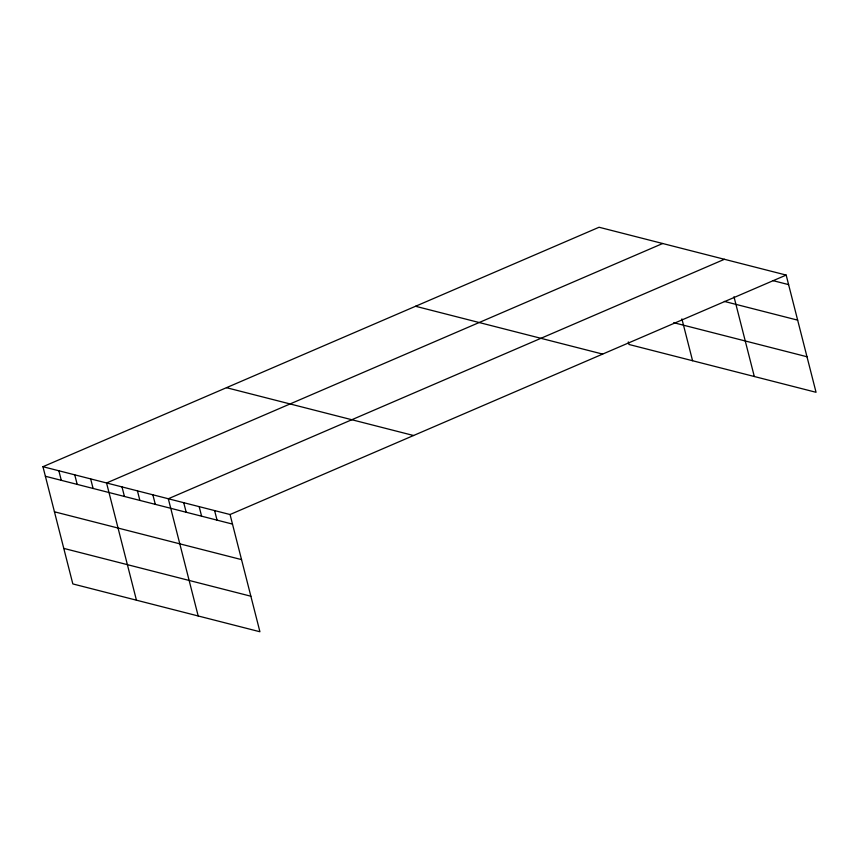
<?xml version="1.0" encoding="UTF-8"?>
<svg xmlns="http://www.w3.org/2000/svg" width="859" height="859" viewBox="0 0 859 859"><rect width="100%" height="100%" fill="white"/><g stroke="black" fill="none" stroke-linecap="round" stroke-linejoin="round"><path stroke-width="1.29" d="M42.95 466.705L230.051 514.53L259.923 631.752L72.832 583.927L42.95 466.705L599.077 227.248L786.168 275.073L816.05 392.295L628.949 344.47L628.305 341.925M662.686 243.505L106.559 482.973L136.441 600.194M724.427 259.289L168.31 498.757L198.182 615.967M230.051 514.53L786.168 275.073M773.164 280.678L788.605 284.619M724.341 301.412L797.657 320.149M673.724 322.694L806.998 356.753M415.552 306.266L602.653 354.091M226.475 387.688L413.566 435.513M45.387 476.262L232.488 524.087M54.439 511.792L241.54 559.617M63.77 548.396L250.871 596.221M733.983 296.752L754.309 376.51M681.896 318.882L692.569 360.726M214.61 510.59L217.048 520.135M199.181 506.649L201.607 516.195M183.74 502.698L186.178 512.243M152.87 494.805L155.307 504.362M137.44 490.865L139.867 500.41M121.999 486.913L124.437 496.47M90.657 478.903L93.094 488.46M74.754 474.844L77.192 484.39M58.852 470.775L61.29 480.321"/></g></svg>
